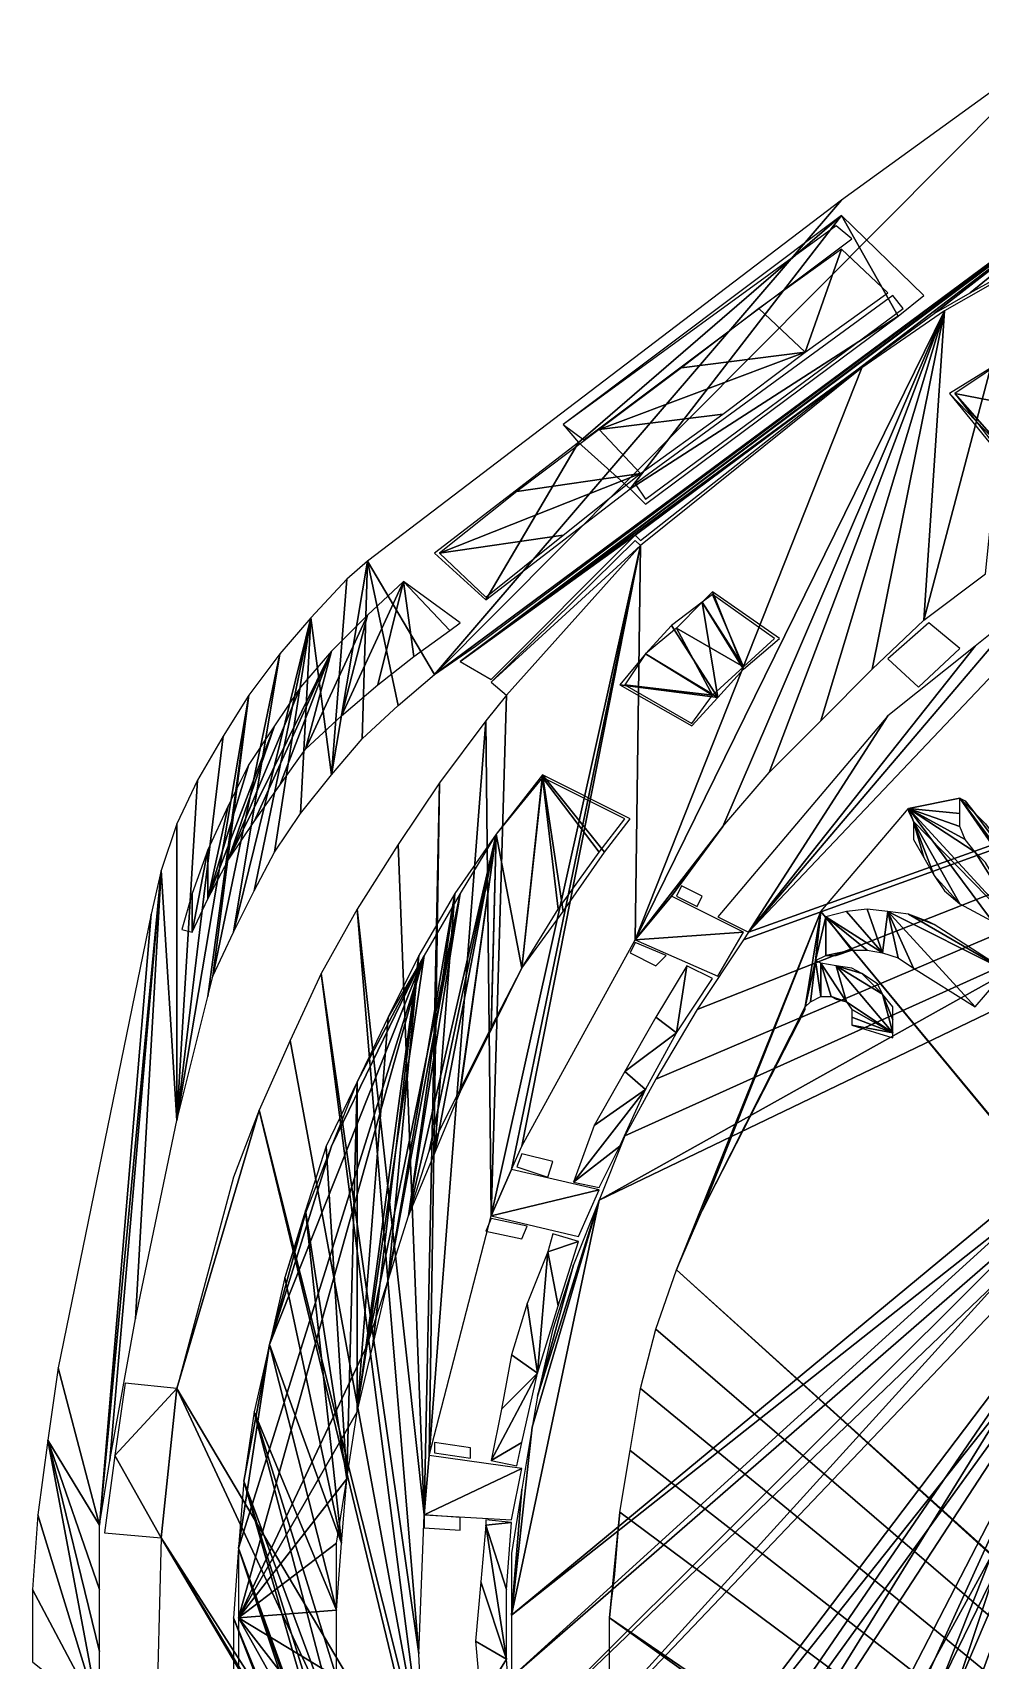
# Model space of a CAD drawing. Extents: x -35430092 to -35393830, y 11991942 to 12015432.
# Drawn here: x -35413212 to -35412700, y 12007379 to 12008258 of the extents above; entities that cross this region are included whole.
import ezdxf

# ---------------------------------------------------------------- set-up
doc = ezdxf.new("R2010")
doc.units = 0

msp = doc.modelspace()

# ---------------------------------------------------------------- linework, layer by layer
at = {"layer": 'mg_to_dxf', "color": 52}
for points in [[(-35412649.86, 12008257.61), (-35412649.86, 12008257.61), (-35412775.14, 12008167.13), (-35412995.08, 12007910.99)], [(-35412649.86, 12008257.61), (-35412649.86, 12008257.61), (-35412995.08, 12007910.99), (-35412619.23, 12008189.4)], [(-35412608.1, 12008196.36), (-35412608.1, 12008196.36), (-35412981.16, 12007917.95), (-35412766.79, 12008075.25)], [(-35412608.1, 12008196.36), (-35412608.1, 12008196.36), (-35412616.45, 12008190.79), (-35412981.16, 12007917.95)], [(-35412608.1, 12008196.36), (-35412608.1, 12008196.36), (-35412766.79, 12008075.25), (-35412725.03, 12008105.88)], [(-35412705.54, 12008117.01), (-35412705.54, 12008117.01), (-35412608.1, 12008196.36), (-35412725.03, 12008105.88)], [(-35412680.48, 12008130.93), (-35412680.48, 12008130.93), (-35412608.1, 12008196.36), (-35412705.54, 12008117.01)], [(-35412995.08, 12007910.99), (-35412995.08, 12007910.99), (-35412972.81, 12007926.3), (-35412619.23, 12008189.4)], [(-35412995.08, 12007910.99), (-35412995.08, 12007910.99), (-35412775.14, 12008167.13), (-35413031.27, 12007972.24)], [(-35412917.13, 12008036.27), (-35412917.13, 12008036.27), (-35412775.14, 12008158.77), (-35412925.48, 12008046.02)], [(-35412917.13, 12008036.27), (-35412917.13, 12008036.27), (-35412889.29, 12008011.22), (-35412775.14, 12008158.77)], [(-35412889.29, 12008011.22), (-35412889.29, 12008011.22), (-35412744.52, 12008104.48), (-35412775.14, 12008158.77)], [(-35412775.14, 12008158.77), (-35412775.14, 12008158.77), (-35412744.52, 12008104.48), (-35412730.59, 12008115.62)], [(-35412769.57, 12008146.25), (-35412777.92, 12008153.21), (-35412925.48, 12008046.02), (-35412914.34, 12008037.67)], [(-35412794.63, 12008085), (-35412794.63, 12008085), (-35412775.14, 12008140.68), (-35412819.69, 12008108.66)], [(-35412794.63, 12008085), (-35412794.63, 12008085), (-35412750.08, 12008117.01), (-35412775.14, 12008140.68)], [(-35412680.48, 12008129.54), (-35412680.48, 12008129.54), (-35412719.46, 12008107.27), (-35412730.59, 12007940.22)], [(-35412697.19, 12007965.28), (-35412697.19, 12007965.28), (-35412680.48, 12008129.54), (-35412730.59, 12007940.22)], [(-35412880.93, 12008005.65), (-35412741.73, 12008108.66), (-35412747.3, 12008115.62), (-35412886.5, 12008014)], [(-35412889.29, 12008011.22), (-35412889.29, 12008011.22), (-35412880.93, 12008002.87), (-35412744.52, 12008104.48)], [(-35412719.46, 12008107.27), (-35412719.46, 12008107.27), (-35412764, 12008076.64), (-35412886.5, 12007767.61)], [(-35412839.17, 12007828.86), (-35412839.17, 12007828.86), (-35412719.46, 12008107.27), (-35412886.5, 12007767.61)], [(-35412861.45, 12008076.64), (-35412861.45, 12008076.64), (-35412794.63, 12008085), (-35412819.69, 12008108.66)], [(-35412814.12, 12007858.09), (-35412814.12, 12007858.09), (-35412719.46, 12008107.27), (-35412839.17, 12007828.86)], [(-35412786.28, 12007885.93), (-35412786.28, 12007885.93), (-35412719.46, 12008107.27), (-35412814.12, 12007858.09)], [(-35412758.44, 12007913.78), (-35412758.44, 12007913.78), (-35412719.46, 12008107.27), (-35412786.28, 12007885.93)], [(-35412730.59, 12007940.22), (-35412730.59, 12007940.22), (-35412719.46, 12008107.27), (-35412758.44, 12007913.78)], [(-35412137.59, 12008078.04), (-35412137.59, 12008078.04), (-35412953.32, 12007369.49), (-35412176.56, 12008075.25)], [(-35412137.59, 12008078.04), (-35412137.59, 12008078.04), (-35412953.32, 12007402.9), (-35412953.32, 12007369.49)], [(-35412098.61, 12008078.04), (-35412098.61, 12008078.04), (-35412953.32, 12007402.9), (-35412137.59, 12008078.04)], [(-35412098.61, 12008078.04), (-35412098.61, 12008078.04), (-35412905.99, 12007627.02), (-35412953.32, 12007402.9)], [(-35412905.99, 12008043.24), (-35412905.99, 12008043.24), (-35412839.17, 12008051.59), (-35412794.63, 12008085)], [(-35412794.63, 12008085), (-35412794.63, 12008085), (-35412861.45, 12008076.64), (-35412905.99, 12008043.24)], [(-35411964.97, 12008079.43), (-35411964.97, 12008079.43), (-35412905.99, 12007627.02), (-35412098.61, 12008078.04)], [(-35411964.97, 12008079.43), (-35411964.97, 12008079.43), (-35412892.07, 12007661.82), (-35412905.99, 12007627.02)], [(-35412892.07, 12007661.82), (-35412892.07, 12007661.82), (-35411964.97, 12008079.43), (-35412875.37, 12007692.44)], [(-35412886.5, 12007767.61), (-35412886.5, 12007767.61), (-35412764, 12008076.64), (-35412883.72, 12007980.59)], [(-35412875.37, 12007692.44), (-35412875.37, 12007692.44), (-35411964.97, 12008079.43), (-35412853.09, 12007730.03)], [(-35412853.09, 12007730.03), (-35412853.09, 12007730.03), (-35411964.97, 12008079.43), (-35412828.04, 12007767.61)], [(-35412828.04, 12007767.61), (-35412828.04, 12007767.61), (-35411964.97, 12008079.43), (-35412825.25, 12007771.79)], [(-35411964.97, 12008079.43), (-35411964.97, 12008079.43), (-35412619.23, 12007988.95), (-35412825.25, 12007771.79)], [(-35412680.48, 12008085), (-35412680.48, 12008085), (-35412716.67, 12008062.72), (-35412683.27, 12008027.92)], [(-35412649.86, 12008050.2), (-35412649.86, 12008050.2), (-35412680.48, 12008085), (-35412713.89, 12008062.72)], [(-35412766.79, 12008075.25), (-35412766.79, 12008075.25), (-35412981.16, 12007917.95), (-35412886.5, 12007986.16)], [(-35412176.56, 12008075.25), (-35412176.56, 12008075.25), (-35412953.32, 12007369.49), (-35412950.54, 12007334.69)], [(-35412176.56, 12008075.25), (-35412176.56, 12008075.25), (-35412950.54, 12007334.69), (-35412212.76, 12008071.08)], [(-35412212.76, 12008071.08), (-35412212.76, 12008071.08), (-35412950.54, 12007334.69), (-35412944.97, 12007302.67)], [(-35412212.76, 12008071.08), (-35412212.76, 12008071.08), (-35412944.97, 12007302.67), (-35412251.73, 12008065.51)], [(-35412886.5, 12007986.16), (-35412886.5, 12007986.16), (-35412883.72, 12007983.38), (-35412766.79, 12008075.25)], [(-35412251.73, 12008065.51), (-35412251.73, 12008065.51), (-35412944.97, 12007302.67), (-35412928.26, 12007213.58)], [(-35412251.73, 12008065.51), (-35412251.73, 12008065.51), (-35412928.26, 12007213.58), (-35412287.93, 12008058.55)], [(-35412683.27, 12008027.92), (-35412683.27, 12008027.92), (-35412716.67, 12008062.72), (-35412686.05, 12008025.14)], [(-35412649.86, 12008050.2), (-35412649.86, 12008050.2), (-35412713.89, 12008062.72), (-35412683.27, 12008027.92)], [(-35412683.27, 12008027.92), (-35412683.27, 12008027.92), (-35412713.89, 12008062.72), (-35412686.05, 12008026.53)], [(-35412287.93, 12008058.55), (-35412287.93, 12008058.55), (-35412928.26, 12007213.58), (-35412919.91, 12007184.35)], [(-35412287.93, 12008058.55), (-35412287.93, 12008058.55), (-35412919.91, 12007184.35), (-35412326.9, 12008048.8)], [(-35412839.17, 12008051.59), (-35412839.17, 12008051.59), (-35412905.99, 12008043.24), (-35412883.72, 12008019.57)], [(-35412905.99, 12008043.24), (-35412905.99, 12008043.24), (-35412950.54, 12008009.83), (-35412883.72, 12008019.57)], [(-35412326.9, 12008048.8), (-35412326.9, 12008048.8), (-35412919.91, 12007184.35), (-35412908.78, 12007157.9)], [(-35412326.9, 12008048.8), (-35412326.9, 12008048.8), (-35412908.78, 12007157.9), (-35412363.1, 12008039.06)], [(-35412917.13, 12008036.27), (-35412917.13, 12008036.27), (-35412995.08, 12007976.42), (-35412967.24, 12007951.36)], [(-35412917.13, 12008036.27), (-35412917.13, 12008036.27), (-35412967.24, 12007951.36), (-35412889.29, 12008011.22)], [(-35412363.1, 12008039.06), (-35412363.1, 12008039.06), (-35412908.78, 12007157.9), (-35412880.93, 12007093.87)], [(-35412363.1, 12008039.06), (-35412363.1, 12008039.06), (-35412880.93, 12007093.87), (-35412399.29, 12008026.53)], [(-35412399.29, 12008026.53), (-35412399.29, 12008026.53), (-35412880.93, 12007093.87), (-35412867.01, 12007067.42)], [(-35412399.29, 12008026.53), (-35412399.29, 12008026.53), (-35412867.01, 12007067.42), (-35412435.48, 12008012.61)], [(-35412883.72, 12008019.57), (-35412883.72, 12008019.57), (-35412992.3, 12007976.42), (-35412925.48, 12007986.16)], [(-35412883.72, 12008019.57), (-35412883.72, 12008019.57), (-35412950.54, 12008009.83), (-35412992.3, 12007976.42)], [(-35412435.48, 12008012.61), (-35412435.48, 12008012.61), (-35412867.01, 12007067.42), (-35412850.31, 12007040.97)], [(-35412435.48, 12008012.61), (-35412435.48, 12008012.61), (-35412850.31, 12007040.97), (-35412471.68, 12007995.91)], [(-35412471.68, 12007995.91), (-35412471.68, 12007995.91), (-35412850.31, 12007040.97), (-35412830.82, 12007010.34)], [(-35412471.68, 12007995.91), (-35412471.68, 12007995.91), (-35412830.82, 12007010.34), (-35412507.87, 12007979.2)], [(-35412619.23, 12007988.95), (-35412619.23, 12007988.95), (-35412674.91, 12007948.58), (-35412825.25, 12007771.79)], [(-35412925.48, 12007986.16), (-35412925.48, 12007986.16), (-35412992.3, 12007976.42), (-35412967.24, 12007952.75)], [(-35412981.16, 12007917.95), (-35412981.16, 12007917.95), (-35412964.46, 12007908.21), (-35412886.5, 12007986.16)], [(-35412883.72, 12007980.59), (-35412883.72, 12007980.59), (-35412886.5, 12007983.38), (-35412964.46, 12007906.82)], [(-35412883.72, 12007980.59), (-35412883.72, 12007980.59), (-35412964.46, 12007906.82), (-35412956.1, 12007899.86)], [(-35412883.72, 12007980.59), (-35412883.72, 12007980.59), (-35412956.1, 12007899.86), (-35412964.46, 12007618.66)], [(-35412953.32, 12007643.72), (-35412953.32, 12007643.72), (-35412883.72, 12007980.59), (-35412964.46, 12007618.66)], [(-35412947.75, 12007656.25), (-35412947.75, 12007656.25), (-35412883.72, 12007980.59), (-35412953.32, 12007643.72)], [(-35412886.5, 12007767.61), (-35412886.5, 12007767.61), (-35412883.72, 12007980.59), (-35412947.75, 12007656.25)], [(-35413031.27, 12007972.24), (-35413031.27, 12007972.24), (-35413042.41, 12007962.5), (-35413050.76, 12007856.7)], [(-35413031.27, 12007972.24), (-35413031.27, 12007972.24), (-35413050.76, 12007856.7), (-35413034.06, 12007876.19)], [(-35413014.57, 12007894.29), (-35413014.57, 12007894.29), (-35413031.27, 12007972.24), (-35413034.06, 12007876.19)], [(-35412995.08, 12007910.99), (-35412995.08, 12007910.99), (-35413031.27, 12007972.24), (-35413014.57, 12007894.29)], [(-35412507.87, 12007979.2), (-35412507.87, 12007979.2), (-35412830.82, 12007010.34), (-35412610.88, 12006804.32)], [(-35413050.76, 12007856.7), (-35413050.76, 12007856.7), (-35413042.41, 12007962.5), (-35413061.9, 12007941.62)], [(-35413011.79, 12007961.1), (-35413011.79, 12007961.1), (-35413031.27, 12007943.01), (-35413045.2, 12007888.72)], [(-35413011.79, 12007961.1), (-35413011.79, 12007961.1), (-35413045.2, 12007888.72), (-35413025.71, 12007905.42)], [(-35413006.22, 12007920.74), (-35413006.22, 12007920.74), (-35413011.79, 12007961.1), (-35413025.71, 12007905.42)], [(-35413006.22, 12007920.74), (-35413006.22, 12007920.74), (-35412986.73, 12007934.66), (-35413011.79, 12007961.1)], [(-35413011.79, 12007961.1), (-35413011.79, 12007961.1), (-35412986.73, 12007934.66), (-35412981.16, 12007938.83)], [(-35412828.04, 12007913.78), (-35412828.04, 12007913.78), (-35412844.74, 12007955.54), (-35412850.31, 12007949.97)], [(-35412844.74, 12007954.14), (-35412844.74, 12007954.14), (-35412850.31, 12007949.97), (-35412828.04, 12007915.17)], [(-35412828.04, 12007913.78), (-35412828.04, 12007913.78), (-35412808.55, 12007930.48), (-35412844.74, 12007955.54)], [(-35412828.04, 12007915.17), (-35412828.04, 12007915.17), (-35412811.33, 12007930.48), (-35412844.74, 12007954.14)], [(-35412850.31, 12007949.97), (-35412850.31, 12007949.97), (-35412867.01, 12007937.44), (-35412841.96, 12007898.46)], [(-35412828.04, 12007915.17), (-35412828.04, 12007915.17), (-35412850.31, 12007949.97), (-35412864.23, 12007936.05)], [(-35412828.04, 12007913.78), (-35412828.04, 12007913.78), (-35412850.31, 12007949.97), (-35412841.96, 12007898.46)], [(-35412825.25, 12007771.79), (-35412825.25, 12007771.79), (-35412674.91, 12007948.58), (-35412702.75, 12007926.3)], [(-35413103.66, 12007771.79), (-35413103.66, 12007771.79), (-35413061.9, 12007941.62), (-35413078.6, 12007922.13)], [(-35413092.52, 12007794.06), (-35413092.52, 12007794.06), (-35413061.9, 12007941.62), (-35413103.66, 12007771.79)], [(-35413081.39, 12007814.94), (-35413081.39, 12007814.94), (-35413061.9, 12007941.62), (-35413092.52, 12007794.06)], [(-35413067.47, 12007835.82), (-35413067.47, 12007835.82), (-35413061.9, 12007941.62), (-35413081.39, 12007814.94)], [(-35413050.76, 12007856.7), (-35413050.76, 12007856.7), (-35413061.9, 12007941.62), (-35413067.47, 12007835.82)], [(-35413064.68, 12007870.62), (-35413064.68, 12007870.62), (-35413031.27, 12007943.01), (-35413050.76, 12007923.52)], [(-35413045.2, 12007888.72), (-35413045.2, 12007888.72), (-35413031.27, 12007943.01), (-35413064.68, 12007870.62)], [(-35412841.96, 12007898.46), (-35412841.96, 12007898.46), (-35412867.01, 12007937.44), (-35412880.93, 12007922.13)], [(-35412864.23, 12007936.05), (-35412864.23, 12007936.05), (-35412880.93, 12007922.13), (-35412844.74, 12007899.86)], [(-35412828.04, 12007915.17), (-35412828.04, 12007915.17), (-35412864.23, 12007936.05), (-35412844.74, 12007899.86)], [(-35412733.38, 12007904.03), (-35412711.11, 12007924.91), (-35412727.81, 12007938.83), (-35412750.08, 12007919.34)], [(-35413078.6, 12007922.13), (-35413078.6, 12007922.13), (-35413095.31, 12007899.86), (-35413114.8, 12007748.12)], [(-35413103.66, 12007771.79), (-35413103.66, 12007771.79), (-35413078.6, 12007922.13), (-35413114.8, 12007748.12)], [(-35413050.76, 12007923.52), (-35413050.76, 12007923.52), (-35413067.47, 12007904.03), (-35413106.44, 12007810.77)], [(-35413092.52, 12007831.65), (-35413092.52, 12007831.65), (-35413050.76, 12007923.52), (-35413106.44, 12007810.77)], [(-35413078.6, 12007851.13), (-35413078.6, 12007851.13), (-35413050.76, 12007923.52), (-35413092.52, 12007831.65)], [(-35413078.6, 12007851.13), (-35413078.6, 12007851.13), (-35413064.68, 12007870.62), (-35413050.76, 12007923.52)], [(-35412841.96, 12007898.46), (-35412841.96, 12007898.46), (-35412880.93, 12007922.13), (-35412894.86, 12007905.42)], [(-35412844.74, 12007899.86), (-35412844.74, 12007899.86), (-35412880.93, 12007922.13), (-35412892.07, 12007905.42)], [(-35412825.25, 12007771.79), (-35412825.25, 12007771.79), (-35412702.75, 12007926.3), (-35412750.08, 12007888.72)], [(-35413106.44, 12007810.77), (-35413106.44, 12007810.77), (-35413067.47, 12007904.03), (-35413081.39, 12007883.15)], [(-35412841.96, 12007898.46), (-35412841.96, 12007898.46), (-35412894.86, 12007905.42), (-35412855.88, 12007883.15)], [(-35412844.74, 12007899.86), (-35412844.74, 12007899.86), (-35412892.07, 12007905.42), (-35412855.88, 12007884.54)], [(-35413095.31, 12007899.86), (-35413095.31, 12007899.86), (-35413109.23, 12007877.58), (-35413134.29, 12007670.17)], [(-35413117.58, 12007736.99), (-35413117.58, 12007736.99), (-35413095.31, 12007899.86), (-35413134.29, 12007670.17)], [(-35413114.8, 12007748.12), (-35413114.8, 12007748.12), (-35413095.31, 12007899.86), (-35413117.58, 12007736.99)], [(-35412964.46, 12007618.66), (-35412964.46, 12007618.66), (-35412956.1, 12007899.86), (-35412967.24, 12007885.93)], [(-35412967.24, 12007885.93), (-35412967.24, 12007885.93), (-35412992.3, 12007852.53), (-35412997.87, 12007489.2)], [(-35412964.46, 12007618.66), (-35412964.46, 12007618.66), (-35412967.24, 12007885.93), (-35412997.87, 12007489.2)], [(-35412825.25, 12007771.79), (-35412825.25, 12007771.79), (-35412750.08, 12007888.72), (-35412841.96, 12007780.14)], [(-35413134.29, 12007670.17), (-35413134.29, 12007670.17), (-35413109.23, 12007877.58), (-35413123.15, 12007853.92)], [(-35413081.39, 12007883.15), (-35413081.39, 12007883.15), (-35413095.31, 12007862.27), (-35413117.58, 12007789.88)], [(-35413106.44, 12007810.77), (-35413106.44, 12007810.77), (-35413081.39, 12007883.15), (-35413117.58, 12007789.88)], [(-35413117.58, 12007789.88), (-35413117.58, 12007789.88), (-35413095.31, 12007862.27), (-35413106.44, 12007840)], [(-35413134.29, 12007670.17), (-35413134.29, 12007670.17), (-35413123.15, 12007853.92), (-35413134.29, 12007830.25)], [(-35412992.3, 12007852.53), (-35412992.3, 12007852.53), (-35413014.57, 12007819.12), (-35413000.65, 12007457.19)], [(-35412997.87, 12007489.2), (-35412997.87, 12007489.2), (-35412992.3, 12007852.53), (-35413000.65, 12007457.19)], [(-35412936.62, 12007856.7), (-35412936.62, 12007856.7), (-35412961.67, 12007824.69), (-35412947.75, 12007752.3)], [(-35412936.62, 12007855.31), (-35412936.62, 12007855.31), (-35412961.67, 12007824.69), (-35412947.75, 12007752.3)], [(-35412925.48, 12007782.92), (-35412925.48, 12007782.92), (-35412936.62, 12007856.7), (-35412947.75, 12007752.3)], [(-35412936.62, 12007855.31), (-35412936.62, 12007855.31), (-35412947.75, 12007752.3), (-35412928.26, 12007784.32)], [(-35412936.62, 12007856.7), (-35412936.62, 12007856.7), (-35412925.48, 12007782.92), (-35412903.21, 12007814.94)], [(-35412903.21, 12007814.94), (-35412903.21, 12007814.94), (-35412889.29, 12007833.04), (-35412936.62, 12007856.7)], [(-35412905.99, 12007814.94), (-35412905.99, 12007814.94), (-35412892.07, 12007833.04), (-35412936.62, 12007855.31)], [(-35412905.99, 12007814.94), (-35412905.99, 12007814.94), (-35412936.62, 12007855.31), (-35412928.26, 12007784.32)], [(-35413117.58, 12007789.88), (-35413117.58, 12007789.88), (-35413106.44, 12007840), (-35413117.58, 12007816.33)], [(-35412738.95, 12007838.61), (-35412738.95, 12007838.61), (-35412711.11, 12007835.82), (-35412711.11, 12007844.17)], [(-35412711.11, 12007844.17), (-35412711.11, 12007844.17), (-35411906.51, 12006719.41), (-35412738.95, 12007838.61)], [(-35412711.11, 12007844.17), (-35412711.11, 12007844.17), (-35411928.78, 12006716.62), (-35411906.51, 12006719.41)], [(-35412708.32, 12007842.78), (-35412708.32, 12007842.78), (-35412702.75, 12007835.82), (-35412711.11, 12007844.17)], [(-35411928.78, 12006716.62), (-35411928.78, 12006716.62), (-35412711.11, 12007844.17), (-35411906.51, 12006748.64)], [(-35411906.51, 12006748.64), (-35411906.51, 12006748.64), (-35412711.11, 12007844.17), (-35411900.94, 12006758.39)], [(-35412702.75, 12007835.82), (-35412702.75, 12007835.82), (-35411900.94, 12006758.39), (-35412711.11, 12007844.17)], [(-35412708.32, 12007842.78), (-35412708.32, 12007842.78), (-35412702.75, 12007835.82), (-35412708.32, 12007842.78)], [(-35412738.95, 12007838.61), (-35412738.95, 12007838.61), (-35411906.51, 12006719.41), (-35412786.28, 12007782.92)], [(-35412738.95, 12007838.61), (-35412738.95, 12007838.61), (-35412738.95, 12007837.21), (-35412736.16, 12007831.65)], [(-35412738.95, 12007838.61), (-35412738.95, 12007838.61), (-35412736.16, 12007831.65), (-35412672.13, 12007766.22)], [(-35412738.95, 12007838.61), (-35412738.95, 12007838.61), (-35412672.13, 12007766.22), (-35412702.75, 12007814.94)], [(-35412738.95, 12007838.61), (-35412738.95, 12007838.61), (-35412702.75, 12007814.94), (-35412708.32, 12007821.9)], [(-35412738.95, 12007838.61), (-35412738.95, 12007838.61), (-35412708.32, 12007821.9), (-35412711.11, 12007828.86)], [(-35412738.95, 12007838.61), (-35412738.95, 12007838.61), (-35412711.11, 12007828.86), (-35412711.11, 12007835.82)], [(-35412672.13, 12007766.22), (-35412672.13, 12007766.22), (-35412736.16, 12007831.65), (-35412711.11, 12007787.1)], [(-35412725.03, 12007802.41), (-35412725.03, 12007802.41), (-35412736.16, 12007831.65), (-35412730.59, 12007812.16)], [(-35412711.11, 12007787.1), (-35412711.11, 12007787.1), (-35412736.16, 12007831.65), (-35412725.03, 12007802.41)], [(-35412736.16, 12007831.65), (-35412736.16, 12007831.65), (-35412736.16, 12007821.9), (-35412730.59, 12007812.16)], [(-35412702.75, 12007835.82), (-35412702.75, 12007835.82), (-35411900.94, 12006758.39)], [(-35412697.19, 12007830.25), (-35412697.19, 12007830.25), (-35411898.16, 12006761.17), (-35412702.75, 12007835.82)], [(-35412702.75, 12007835.82), (-35412702.75, 12007835.82), (-35411898.16, 12006761.17), (-35411900.94, 12006758.39)], [(-35413134.29, 12007670.17), (-35413134.29, 12007670.17), (-35413134.29, 12007830.25), (-35413142.64, 12007805.2)], [(-35413009, 12007618.66), (-35413009, 12007618.66), (-35412961.67, 12007824.69), (-35412981.16, 12007792.67)], [(-35412997.87, 12007653.46), (-35412997.87, 12007653.46), (-35412961.67, 12007824.69), (-35413009, 12007618.66)], [(-35412981.16, 12007686.87), (-35412981.16, 12007686.87), (-35412961.67, 12007824.69), (-35412997.87, 12007653.46)], [(-35412995.08, 12007652.07), (-35412995.08, 12007652.07), (-35412961.67, 12007824.69), (-35412983.95, 12007792.67)], [(-35412981.16, 12007685.48), (-35412981.16, 12007685.48), (-35412961.67, 12007824.69), (-35412995.08, 12007652.07)], [(-35412964.46, 12007720.28), (-35412964.46, 12007720.28), (-35412961.67, 12007824.69), (-35412981.16, 12007686.87)], [(-35412964.46, 12007718.89), (-35412964.46, 12007718.89), (-35412961.67, 12007824.69), (-35412981.16, 12007685.48)], [(-35412947.75, 12007752.3), (-35412947.75, 12007752.3), (-35412961.67, 12007824.69), (-35412964.46, 12007720.28)], [(-35412947.75, 12007752.3), (-35412947.75, 12007752.3), (-35412961.67, 12007824.69), (-35412964.46, 12007718.89)], [(-35412886.5, 12007767.61), (-35412886.5, 12007767.61), (-35412867.01, 12007791.28), (-35412839.17, 12007828.86)], [(-35412839.17, 12007828.86), (-35412839.17, 12007828.86), (-35412867.01, 12007791.28), (-35412861.45, 12007798.24)], [(-35413125.93, 12007771.79), (-35413125.93, 12007771.79), (-35413117.58, 12007816.33), (-35413125.93, 12007792.67)], [(-35413117.58, 12007789.88), (-35413117.58, 12007789.88), (-35413117.58, 12007816.33), (-35413125.93, 12007771.79)], [(-35413000.65, 12007457.19), (-35413000.65, 12007457.19), (-35413014.57, 12007819.12), (-35413036.84, 12007784.32)], [(-35412702.75, 12007814.94), (-35412702.75, 12007814.94), (-35412672.13, 12007766.22), (-35412697.19, 12007809.37)], [(-35413176.05, 12007451.62), (-35413176.05, 12007451.62), (-35413142.64, 12007805.2), (-35413148.21, 12007781.53)], [(-35413170.48, 12007486.42), (-35413170.48, 12007486.42), (-35413142.64, 12007805.2), (-35413176.05, 12007451.62)], [(-35413170.48, 12007486.42), (-35413170.48, 12007486.42), (-35413156.56, 12007562.98), (-35413142.64, 12007805.2)], [(-35413156.56, 12007562.98), (-35413156.56, 12007562.98), (-35413134.29, 12007670.17), (-35413142.64, 12007805.2)], [(-35412853.09, 12007785.71), (-35412850.31, 12007791.28), (-35412861.45, 12007796.84), (-35412864.23, 12007791.28)], [(-35412711.11, 12007787.1), (-35412711.11, 12007787.1), (-35412725.03, 12007802.41), (-35412719.46, 12007794.06)], [(-35413125.93, 12007771.79), (-35413125.93, 12007771.79), (-35413125.93, 12007792.67), (-35413131.5, 12007773.18)], [(-35413031.27, 12007549.06), (-35413031.27, 12007549.06), (-35412981.16, 12007792.67), (-35413000.65, 12007759.26)], [(-35413020.14, 12007583.86), (-35413020.14, 12007583.86), (-35412981.16, 12007792.67), (-35413031.27, 12007549.06)], [(-35413009, 12007618.66), (-35413009, 12007618.66), (-35412981.16, 12007792.67), (-35413020.14, 12007583.86)], [(-35412983.95, 12007792.67), (-35412983.95, 12007792.67), (-35413003.43, 12007759.26), (-35413020.14, 12007583.86)], [(-35413009, 12007618.66), (-35413009, 12007618.66), (-35412983.95, 12007792.67), (-35413020.14, 12007583.86)], [(-35412995.08, 12007652.07), (-35412995.08, 12007652.07), (-35412983.95, 12007792.67), (-35413009, 12007618.66)], [(-35412886.5, 12007767.61), (-35412886.5, 12007767.61), (-35412828.04, 12007771.79), (-35412867.01, 12007791.28)], [(-35413176.05, 12007451.62), (-35413176.05, 12007451.62), (-35413148.21, 12007781.53), (-35413198.32, 12007536.53)], [(-35413036.84, 12007784.32), (-35413036.84, 12007784.32), (-35413056.33, 12007749.52), (-35413003.43, 12007382.02)], [(-35413000.65, 12007457.19), (-35413000.65, 12007457.19), (-35413036.84, 12007784.32), (-35413003.43, 12007382.02)], [(-35412864.23, 12007589.43), (-35412864.23, 12007589.43), (-35412850.31, 12007621.45), (-35412786.28, 12007782.92)], [(-35412786.28, 12007782.92), (-35412786.28, 12007782.92), (-35411903.73, 12006719.41), (-35412864.23, 12007589.43)], [(-35412850.31, 12007621.45), (-35412850.31, 12007621.45), (-35412794.63, 12007731.42), (-35412786.28, 12007782.92)], [(-35412794.63, 12007731.42), (-35412794.63, 12007731.42), (-35412789.06, 12007756.48), (-35412786.28, 12007782.92)], [(-35412789.06, 12007756.48), (-35412789.06, 12007756.48), (-35412783.49, 12007780.14), (-35412786.28, 12007782.92)], [(-35412789.06, 12007756.48), (-35412789.06, 12007756.48), (-35412783.49, 12007759.26), (-35412783.49, 12007780.14)], [(-35412786.28, 12007782.92), (-35412786.28, 12007782.92), (-35411906.51, 12006719.41), (-35411903.73, 12006719.41)], [(-35412786.28, 12007782.92), (-35412786.28, 12007782.92), (-35411906.51, 12006719.41)], [(-35412783.49, 12007780.14), (-35412783.49, 12007780.14), (-35412752.87, 12007760.65), (-35412772.36, 12007782.92)], [(-35412761.22, 12007762.04), (-35412761.22, 12007762.04), (-35412752.87, 12007760.65), (-35412783.49, 12007780.14)], [(-35412769.57, 12007762.04), (-35412769.57, 12007762.04), (-35412761.22, 12007762.04), (-35412783.49, 12007780.14)], [(-35412783.49, 12007759.26), (-35412783.49, 12007759.26), (-35412769.57, 12007762.04), (-35412783.49, 12007780.14)], [(-35412772.36, 12007782.92), (-35412772.36, 12007782.92), (-35412752.87, 12007760.65), (-35412761.22, 12007784.32)], [(-35412752.87, 12007760.65), (-35412752.87, 12007760.65), (-35412750.08, 12007782.92), (-35412761.22, 12007784.32)], [(-35412752.87, 12007760.65), (-35412752.87, 12007760.65), (-35412744.52, 12007757.87), (-35412750.08, 12007782.92)], [(-35412750.08, 12007782.92), (-35412750.08, 12007782.92), (-35412686.05, 12007750.91), (-35412738.95, 12007781.53)], [(-35412750.08, 12007782.92), (-35412750.08, 12007782.92), (-35412702.75, 12007731.42), (-35412686.05, 12007750.91)], [(-35412744.52, 12007757.87), (-35412744.52, 12007757.87), (-35412736.16, 12007752.3), (-35412750.08, 12007782.92)], [(-35412750.08, 12007782.92), (-35412750.08, 12007782.92), (-35412736.16, 12007752.3), (-35412702.75, 12007731.42)], [(-35412738.95, 12007781.53), (-35412738.95, 12007781.53), (-35412725.03, 12007775.96), (-35412727.81, 12007777.36)], [(-35412738.95, 12007781.53), (-35412738.95, 12007781.53), (-35412686.05, 12007750.91), (-35412725.03, 12007775.96)], [(-35412886.5, 12007767.61), (-35412886.5, 12007767.61), (-35412841.96, 12007748.12), (-35412828.04, 12007771.79)], [(-35412889.29, 12007760.65), (-35412875.37, 12007753.69), (-35412869.8, 12007759.26), (-35412886.5, 12007766.22)], [(-35412783.49, 12007759.26), (-35412783.49, 12007759.26), (-35412777.92, 12007759.26), (-35412769.57, 12007762.04)], [(-35413100.88, 12007439.09), (-35413100.88, 12007439.09), (-35413000.65, 12007759.26), (-35413084.17, 12007549.06)], [(-35413100.88, 12007401.51), (-35413100.88, 12007401.51), (-35413000.65, 12007759.26), (-35413100.88, 12007439.09)], [(-35413100.88, 12007401.51), (-35413100.88, 12007401.51), (-35413031.27, 12007549.06), (-35413000.65, 12007759.26)], [(-35413084.17, 12007549.06), (-35413084.17, 12007549.06), (-35413000.65, 12007759.26), (-35413050.76, 12007656.25)], [(-35413050.76, 12007656.25), (-35413050.76, 12007656.25), (-35413000.65, 12007759.26), (-35413036.84, 12007691.05)], [(-35413000.65, 12007759.26), (-35413000.65, 12007759.26), (-35413020.14, 12007725.85), (-35413036.84, 12007691.05)], [(-35413003.43, 12007759.26), (-35413003.43, 12007759.26), (-35413020.14, 12007725.85), (-35413036.84, 12007512.87)], [(-35413028.49, 12007547.67), (-35413028.49, 12007547.67), (-35413003.43, 12007759.26), (-35413036.84, 12007512.87)], [(-35413003.43, 12007759.26), (-35413003.43, 12007759.26), (-35413028.49, 12007547.67), (-35413020.14, 12007583.86)], [(-35412864.23, 12007717.5), (-35412864.23, 12007717.5), (-35412858.66, 12007753.69), (-35412875.37, 12007725.85)], [(-35412864.23, 12007717.5), (-35412864.23, 12007717.5), (-35412844.74, 12007746.73), (-35412858.66, 12007753.69)], [(-35412794.63, 12007731.42), (-35412794.63, 12007731.42), (-35412791.84, 12007734.2), (-35412789.06, 12007756.48)], [(-35412791.84, 12007734.2), (-35412791.84, 12007734.2), (-35412786.28, 12007736.99), (-35412789.06, 12007756.48)], [(-35412786.28, 12007736.99), (-35412786.28, 12007736.99), (-35412786.28, 12007755.08), (-35412789.06, 12007756.48)], [(-35412772.36, 12007734.2), (-35412772.36, 12007734.2), (-35412777.92, 12007753.69), (-35412786.28, 12007755.08)], [(-35412780.71, 12007736.99), (-35412780.71, 12007736.99), (-35412772.36, 12007734.2), (-35412786.28, 12007755.08)], [(-35412786.28, 12007736.99), (-35412786.28, 12007736.99), (-35412780.71, 12007736.99), (-35412786.28, 12007755.08)], [(-35412769.57, 12007752.3), (-35412769.57, 12007752.3), (-35412777.92, 12007753.69), (-35412764, 12007749.52)], [(-35412777.92, 12007753.69), (-35412777.92, 12007753.69), (-35412752.87, 12007738.38), (-35412764, 12007749.52)], [(-35412747.3, 12007717.5), (-35412747.3, 12007717.5), (-35412752.87, 12007738.38), (-35412777.92, 12007753.69)], [(-35412772.36, 12007734.2), (-35412772.36, 12007734.2), (-35412747.3, 12007717.5), (-35412777.92, 12007753.69)], [(-35413056.33, 12007749.52), (-35413056.33, 12007749.52), (-35413073.04, 12007713.32), (-35413000.65, 12007320.77)], [(-35413003.43, 12007382.02), (-35413003.43, 12007382.02), (-35413056.33, 12007749.52), (-35413000.65, 12007320.77)], [(-35412764, 12007749.52), (-35412764, 12007749.52), (-35412752.87, 12007738.38), (-35412755.65, 12007743.95)], [(-35412780.71, 12007736.99), (-35412780.71, 12007736.99), (-35412777.92, 12007735.6), (-35412772.36, 12007734.2)], [(-35412772.36, 12007734.2), (-35412772.36, 12007734.2), (-35412769.57, 12007730.03), (-35412747.3, 12007717.5)], [(-35412747.3, 12007724.46), (-35412747.3, 12007724.46), (-35412747.3, 12007731.42), (-35412752.87, 12007738.38)], [(-35412747.3, 12007717.5), (-35412747.3, 12007717.5), (-35412747.3, 12007724.46), (-35412752.87, 12007738.38)], [(-35413036.84, 12007512.87), (-35413036.84, 12007512.87), (-35413020.14, 12007725.85), (-35413036.84, 12007691.05)], [(-35412892.07, 12007696.62), (-35412892.07, 12007696.62), (-35412864.23, 12007717.5), (-35412875.37, 12007725.85)], [(-35412850.31, 12007621.45), (-35412850.31, 12007621.45), (-35412794.63, 12007730.03), (-35412794.63, 12007731.42)], [(-35412769.57, 12007730.03), (-35412769.57, 12007730.03), (-35412769.57, 12007725.85), (-35412747.3, 12007717.5)], [(-35412769.57, 12007725.85), (-35412769.57, 12007725.85), (-35412769.57, 12007721.67), (-35412747.3, 12007717.5)], [(-35412864.23, 12007717.5), (-35412864.23, 12007717.5), (-35412892.07, 12007696.62), (-35412880.93, 12007686.87)], [(-35412747.3, 12007717.5), (-35412747.3, 12007717.5), (-35412769.57, 12007721.67), (-35412747.3, 12007714.71)], [(-35413000.65, 12007320.77), (-35413000.65, 12007320.77), (-35413073.04, 12007713.32), (-35413089.74, 12007675.74)], [(-35413036.84, 12007691.05), (-35413036.84, 12007691.05), (-35413053.55, 12007656.25), (-35413042.41, 12007476.68)], [(-35413036.84, 12007512.87), (-35413036.84, 12007512.87), (-35413036.84, 12007691.05), (-35413042.41, 12007476.68)], [(-35412892.07, 12007696.62), (-35412892.07, 12007696.62), (-35412908.78, 12007667.39), (-35412880.93, 12007686.87)], [(-35412880.93, 12007686.87), (-35412880.93, 12007686.87), (-35412919.91, 12007636.76), (-35412894.86, 12007656.25)], [(-35412880.93, 12007686.87), (-35412880.93, 12007686.87), (-35412908.78, 12007667.39), (-35412919.91, 12007636.76)], [(-35413089.74, 12007675.74), (-35413089.74, 12007675.74), (-35413134.29, 12007525.4), (-35412997.87, 12007295.71)], [(-35413089.74, 12007675.74), (-35413089.74, 12007675.74), (-35413103.66, 12007639.54), (-35413134.29, 12007525.4)], [(-35413000.65, 12007320.77), (-35413000.65, 12007320.77), (-35413089.74, 12007675.74), (-35412997.87, 12007295.71)], [(-35413084.17, 12007549.06), (-35413084.17, 12007549.06), (-35413050.76, 12007656.25), (-35413064.68, 12007620.06)], [(-35413042.41, 12007476.68), (-35413042.41, 12007476.68), (-35413053.55, 12007656.25), (-35413064.68, 12007621.45)], [(-35412894.86, 12007656.25), (-35412894.86, 12007656.25), (-35412919.91, 12007636.76), (-35412905.99, 12007633.98)], [(-35412933.83, 12007639.54), (-35412931.05, 12007647.9), (-35412947.75, 12007652.07), (-35412950.54, 12007645.11)], [(-35412964.46, 12007618.66), (-35412964.46, 12007618.66), (-35412905.99, 12007632.58), (-35412953.32, 12007643.72)], [(-35412964.46, 12007618.66), (-35412964.46, 12007618.66), (-35412917.13, 12007607.53), (-35412905.99, 12007632.58)], [(-35413075.82, 12007585.26), (-35413075.82, 12007585.26), (-35413084.17, 12007549.06), (-35413064.68, 12007620.06)], [(-35413045.2, 12007441.88), (-35413045.2, 12007441.88), (-35413064.68, 12007621.45), (-35413075.82, 12007585.26)], [(-35413042.41, 12007476.68), (-35413042.41, 12007476.68), (-35413064.68, 12007621.45), (-35413045.2, 12007441.88)], [(-35412953.32, 12007402.9), (-35412953.32, 12007402.9), (-35412905.99, 12007627.02), (-35412942.18, 12007504.52)], [(-35412942.18, 12007504.52), (-35412942.18, 12007504.52), (-35412905.99, 12007627.02), (-35412939.4, 12007521.22)], [(-35412905.99, 12007627.02), (-35412905.99, 12007627.02), (-35412919.91, 12007592.22), (-35412939.4, 12007521.22)], [(-35412967.24, 12007610.31), (-35412947.75, 12007606.14), (-35412944.97, 12007613.1), (-35412964.46, 12007617.27)], [(-35412933.83, 12007599.18), (-35412933.83, 12007599.18), (-35412917.13, 12007604.74), (-35412931.05, 12007608.92)], [(-35412928.26, 12007569.94), (-35412928.26, 12007569.94), (-35412917.13, 12007604.74), (-35412933.83, 12007599.18)], [(-35412933.83, 12007599.18), (-35412933.83, 12007599.18), (-35412944.97, 12007571.33), (-35412939.4, 12007533.75)], [(-35412928.26, 12007569.94), (-35412928.26, 12007569.94), (-35412933.83, 12007599.18), (-35412939.4, 12007533.75)], [(-35413084.17, 12007549.06), (-35413084.17, 12007549.06), (-35413045.2, 12007441.88), (-35413075.82, 12007585.26)], [(-35412939.4, 12007521.22), (-35412939.4, 12007521.22), (-35412919.91, 12007592.22), (-35412931.05, 12007557.41)], [(-35412864.23, 12007589.43), (-35412864.23, 12007589.43), (-35411898.16, 12006718.02), (-35412875.37, 12007557.41)], [(-35412864.23, 12007589.43), (-35412864.23, 12007589.43), (-35411903.73, 12006719.41), (-35411898.16, 12006718.02)], [(-35412939.4, 12007533.75), (-35412939.4, 12007533.75), (-35412944.97, 12007571.33), (-35412953.32, 12007543.49)], [(-35412875.37, 12007557.41), (-35412875.37, 12007557.41), (-35411898.16, 12006718.02), (-35412883.72, 12007525.4)], [(-35413100.88, 12007439.09), (-35413100.88, 12007439.09), (-35413084.17, 12007549.06), (-35413098.09, 12007475.28)], [(-35413031.27, 12007549.06), (-35413031.27, 12007549.06), (-35413100.88, 12007401.51), (-35413036.84, 12007512.87)], [(-35413098.09, 12007475.28), (-35413098.09, 12007475.28), (-35413084.17, 12007549.06), (-35413092.52, 12007512.87)], [(-35413084.17, 12007549.06), (-35413084.17, 12007549.06), (-35413092.52, 12007512.87), (-35413047.98, 12007405.68)], [(-35413045.2, 12007441.88), (-35413045.2, 12007441.88), (-35413084.17, 12007549.06), (-35413047.98, 12007405.68)], [(-35412958.89, 12007514.26), (-35412958.89, 12007514.26), (-35412939.4, 12007533.75), (-35412953.32, 12007543.49)], [(-35413198.32, 12007536.53), (-35413198.32, 12007536.53), (-35413203.89, 12007497.56), (-35413176.05, 12007451.62)], [(-35412939.4, 12007533.75), (-35412939.4, 12007533.75), (-35412964.46, 12007486.42), (-35412947.75, 12007496.16)], [(-35412939.4, 12007533.75), (-35412939.4, 12007533.75), (-35412958.89, 12007514.26), (-35412964.46, 12007486.42)], [(-35413134.29, 12007525.4), (-35413134.29, 12007525.4), (-35413162.13, 12007528.18), (-35413167.69, 12007489.2)], [(-35413134.29, 12007525.4), (-35413134.29, 12007525.4), (-35413167.69, 12007489.2), (-35413142.64, 12007444.66)], [(-35413134.29, 12007525.4), (-35413134.29, 12007525.4), (-35413142.64, 12007444.66), (-35412972.81, 12007180.17)], [(-35412997.87, 12007295.71), (-35412997.87, 12007295.71), (-35413134.29, 12007525.4), (-35412972.81, 12007180.17)], [(-35412883.72, 12007525.4), (-35412883.72, 12007525.4), (-35411898.16, 12006718.02), (-35412889.29, 12007491.99)], [(-35413100.88, 12007401.51), (-35413100.88, 12007401.51), (-35413042.41, 12007476.68), (-35413036.84, 12007512.87)], [(-35413045.2, 12007333.3), (-35413045.2, 12007333.3), (-35413092.52, 12007512.87), (-35413098.09, 12007475.28)], [(-35413047.98, 12007369.49), (-35413047.98, 12007369.49), (-35413092.52, 12007512.87), (-35413045.2, 12007333.3)], [(-35413047.98, 12007405.68), (-35413047.98, 12007405.68), (-35413092.52, 12007512.87), (-35413047.98, 12007369.49)], [(-35413203.89, 12007497.56), (-35413203.89, 12007497.56), (-35413209.46, 12007457.19), (-35413176.05, 12007348.61)], [(-35413176.05, 12007416.82), (-35413176.05, 12007416.82), (-35413203.89, 12007497.56), (-35413176.05, 12007383.41)], [(-35413176.05, 12007383.41), (-35413176.05, 12007383.41), (-35413203.89, 12007497.56), (-35413176.05, 12007348.61)], [(-35413176.05, 12007451.62), (-35413176.05, 12007451.62), (-35413203.89, 12007497.56), (-35413176.05, 12007416.82)], [(-35412947.75, 12007471.11), (-35412947.75, 12007471.11), (-35412953.32, 12007402.9), (-35412942.18, 12007504.52)], [(-35413142.64, 12007444.66), (-35413142.64, 12007444.66), (-35413167.69, 12007489.2), (-35413173.26, 12007447.44)], [(-35413000.65, 12007457.19), (-35413000.65, 12007457.19), (-35412947.75, 12007482.24), (-35412997.87, 12007489.2)], [(-35412975.59, 12007487.81), (-35412975.59, 12007493.38), (-35412995.08, 12007496.16), (-35412995.08, 12007490.6)], [(-35412947.75, 12007496.16), (-35412947.75, 12007496.16), (-35412964.46, 12007486.42), (-35412950.54, 12007483.64)], [(-35412889.29, 12007491.99), (-35412889.29, 12007491.99), (-35411898.16, 12006718.02), (-35412894.86, 12007458.58)], [(-35413000.65, 12007457.19), (-35413000.65, 12007457.19), (-35412953.32, 12007454.4), (-35412947.75, 12007482.24)], [(-35413100.88, 12007401.51), (-35413100.88, 12007401.51), (-35413047.98, 12007441.88), (-35413042.41, 12007476.68)], [(-35413098.09, 12007475.28), (-35413098.09, 12007475.28), (-35413100.88, 12007439.09), (-35413036.84, 12007262.3)], [(-35413042.41, 12007297.1), (-35413042.41, 12007297.1), (-35413098.09, 12007475.28), (-35413036.84, 12007262.3)], [(-35413045.2, 12007333.3), (-35413045.2, 12007333.3), (-35413098.09, 12007475.28), (-35413042.41, 12007297.1)], [(-35412953.32, 12007436.31), (-35412953.32, 12007436.31), (-35412953.32, 12007402.9), (-35412947.75, 12007471.11)], [(-35413176.05, 12007348.61), (-35413176.05, 12007348.61), (-35413209.46, 12007457.19), (-35413212.24, 12007416.82)], [(-35413000.65, 12007450.23), (-35412981.16, 12007448.84), (-35412981.16, 12007455.8), (-35413000.65, 12007457.19)], [(-35412967.24, 12007451.62), (-35412967.24, 12007451.62), (-35412953.32, 12007453.01), (-35412967.24, 12007454.4)], [(-35412956.1, 12007416.82), (-35412956.1, 12007416.82), (-35412953.32, 12007453.01), (-35412967.24, 12007451.62)], [(-35412900.42, 12007401.51), (-35412900.42, 12007401.51), (-35412897.64, 12007425.17), (-35412894.86, 12007458.58)], [(-35412894.86, 12007458.58), (-35412894.86, 12007458.58), (-35411898.16, 12006718.02), (-35412900.42, 12007401.51)], [(-35413142.64, 12007444.66), (-35413142.64, 12007444.66), (-35413145.42, 12007338.86), (-35412944.97, 12007110.57)], [(-35412972.81, 12007180.17), (-35412972.81, 12007180.17), (-35413142.64, 12007444.66), (-35412956.1, 12007135.63)], [(-35412956.1, 12007135.63), (-35412956.1, 12007135.63), (-35413142.64, 12007444.66), (-35412944.97, 12007110.57)], [(-35412967.24, 12007451.62), (-35412967.24, 12007451.62), (-35412970.03, 12007420.99), (-35412956.1, 12007379.23)], [(-35412956.1, 12007416.82), (-35412956.1, 12007416.82), (-35412967.24, 12007451.62), (-35412956.1, 12007379.23)], [(-35413022.92, 12007205.23), (-35413022.92, 12007205.23), (-35413100.88, 12007439.09), (-35413103.66, 12007401.51)], [(-35413100.88, 12007401.51), (-35413100.88, 12007401.51), (-35413047.98, 12007405.68), (-35413047.98, 12007441.88)], [(-35413100.88, 12007439.09), (-35413100.88, 12007439.09), (-35413031.27, 12007240.03), (-35413036.84, 12007262.3)], [(-35413031.27, 12007240.03), (-35413031.27, 12007240.03), (-35413100.88, 12007439.09), (-35413022.92, 12007205.23)], [(-35412956.1, 12007379.23), (-35412956.1, 12007379.23), (-35412970.03, 12007420.99), (-35412972.81, 12007388.98)], [(-35413212.24, 12007416.82), (-35413212.24, 12007416.82), (-35413212.24, 12007377.84), (-35413176.05, 12007348.61)], [(-35413103.66, 12007401.51), (-35413103.66, 12007401.51), (-35413103.66, 12007363.92), (-35413014.57, 12007171.82)], [(-35413022.92, 12007205.23), (-35413022.92, 12007205.23), (-35413103.66, 12007401.51), (-35413014.57, 12007171.82)], [(-35413100.88, 12007401.51), (-35413100.88, 12007401.51), (-35413047.98, 12007369.49), (-35413047.98, 12007405.68)], [(-35413100.88, 12007401.51), (-35413100.88, 12007401.51), (-35413100.88, 12007363.92), (-35413042.41, 12007297.1)], [(-35413100.88, 12007401.51), (-35413100.88, 12007401.51), (-35413042.41, 12007297.1), (-35413047.98, 12007333.3)], [(-35413100.88, 12007401.51), (-35413100.88, 12007401.51), (-35413047.98, 12007333.3), (-35413047.98, 12007369.49)], [(-35412900.42, 12007401.51), (-35412900.42, 12007401.51), (-35411914.86, 12006694.35), (-35412900.42, 12007369.49)], [(-35412900.42, 12007401.51), (-35412900.42, 12007401.51), (-35411898.16, 12006718.02), (-35411914.86, 12006694.35)], [(-35412956.1, 12007379.23), (-35412956.1, 12007379.23), (-35412972.81, 12007388.98), (-35412970.03, 12007356.96)], [(-35412956.1, 12007379.23), (-35412956.1, 12007379.23), (-35412970.03, 12007356.96), (-35412953.32, 12007343.04)]]:
    msp.add_3dface(points, dxfattribs=at)

doc.saveas('drawing.dxf')
